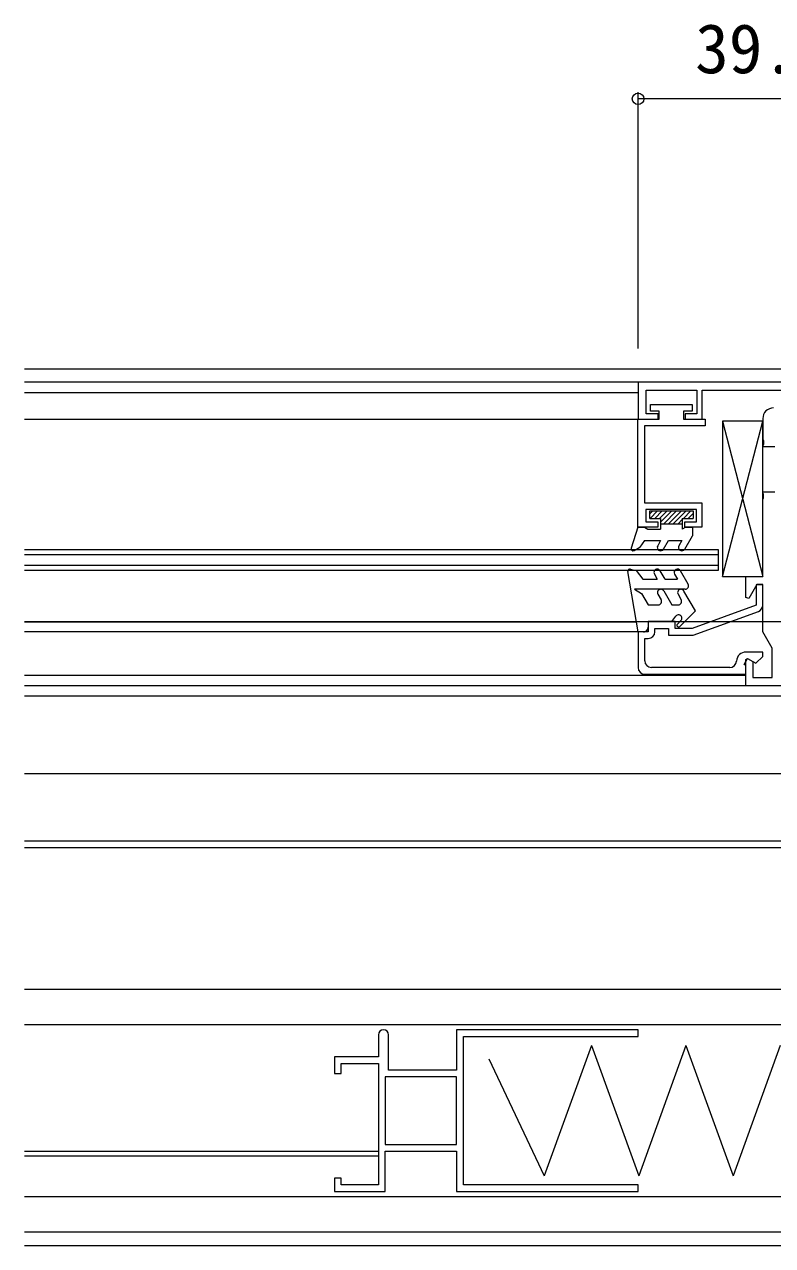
# Model space of a CAD drawing. Units: millimetres, scale not verified. Extents: x -1682 to -296, y -1188 to 1056.
# Drawn here: x -650.5 to -539.6, y 458.6 to 639.6 of the extents above; entities that cross this region are included whole.
import ezdxf
from ezdxf.enums import TextEntityAlignment as Align

# ---------------------------------------------------------------- set-up
doc = ezdxf.new("R2010")
doc.units = ezdxf.units.MM
doc.header["$LTSCALE"] = 4
for name, color, linetype, lineweight in [('0-3_YKK_11', 7, 'Continuous', 9), ('0-4_YKK_12', 2, 'Continuous', 9), ('0-5_YKK_13', 4, 'Continuous', 9), ('0-6_YKK_D', 6, 'Continuous', 9)]:
    doc.layers.add(name, color=color, linetype=linetype, lineweight=lineweight)
doc.styles.add('ＭＳ ゴシック', font='')
doc.styles.get('ＭＳ ゴシック').set_extended_font_data('MS Gothic')

msp = doc.modelspace()

# ---------------------------------------------------------------- linework, layer by layer
at = {"layer": '0-3_YKK_11'}
for p, q in [((-522.644, 586.6), (-559.506, 586.597)), ((-559.506, 586.597), (-559.506, 581.097)), ((-558.306, 585.397), (-550.806, 585.398)), ((-558.306, 581.898), (-558.306, 585.397)), ((-550.806, 585.398), (-550.806, 581.898)), ((-550.006, 585.398), (-538.006, 585.399)), ((-550.006, 581.098), (-550.006, 585.398)), ((-557.656, 583.307), (-551.456, 583.308)), ((-557.656, 582.307), (-557.656, 583.307)), ((-551.456, 583.308), (-551.456, 582.308)), ((-556.506, 581.898), (-558.306, 581.898)), ((-556.356, 582.308), (-557.656, 582.307)), ((-556.506, 581.097), (-556.506, 581.898)), ((-556.356, 581.108), (-556.356, 582.308)), ((-552.756, 582.308), (-552.756, 581.108)), ((-551.456, 582.308), (-552.756, 582.308)), ((-552.506, 581.898), (-552.506, 581.098)), ((-550.806, 581.898), (-552.506, 581.898)), ((-541.005, 581.199), (-541.005, 578.157)), ((-559.556, 581.107), (-556.356, 581.108)), ((-559.553, 565.107), (-559.556, 581.107)), ((-559.506, 581.097), (-556.506, 581.097)), ((-549.556, 580.109), (-558.556, 580.107)), ((-558.556, 580.107), (-558.554, 568.707)), ((-552.756, 581.108), (-549.556, 581.109)), ((-552.506, 581.098), (-550.006, 581.098)), ((-549.556, 581.109), (-549.556, 580.109)), ((-541.005, 578.157), (-540.885, 577.974)), ((-540.885, 577.974), (-540.885, 577.424)), ((-540.885, 577.424), (-541.005, 577.241)), ((-541.005, 577.241), (-541.005, 577.049)), ((-541.005, 577.049), (-539.205, 577.049)), ((-541.005, 570.157), (-541.005, 570.35)), ((-541.005, 570.349), (-539.205, 570.349)), ((-558.554, 568.707), (-550.054, 568.709)), ((-550.054, 568.709), (-550.053, 565.109)), ((-540.885, 569.974), (-541.005, 570.157)), ((-541.005, 569.24), (-540.885, 569.424)), ((-541.004, 557.799), (-541.005, 569.24)), ((-540.885, 569.424), (-540.885, 569.974)), ((-550.854, 567.709), (-558.354, 567.707)), ((-558.354, 567.707), (-558.353, 565.907)), ((-550.853, 565.908), (-550.854, 567.709)), ((-556.553, 565.108), (-559.553, 565.107)), ((-558.353, 565.907), (-556.553, 565.908)), ((-556.553, 565.908), (-556.553, 565.108)), ((-552.553, 565.908), (-550.853, 565.908)), ((-552.553, 565.108), (-552.553, 565.908)), ((-550.053, 565.109), (-552.553, 565.108)), ((-543.504, 557.798), (-541.004, 557.799)), ((-543.503, 554.668), (-543.504, 557.798)), ((-541.876, 556.599), (-543.059, 554.549)), ((-542.008, 556.548), (-542.008, 553.548)), ((-541.008, 556.548), (-542.008, 556.548)), ((-541.004, 556.599), (-541.876, 556.599)), ((-541.008, 553.548), (-541.008, 556.548)), ((-541.003, 549.602), (-541.004, 556.599)), ((-543.059, 554.549), (-543.503, 554.668)), ((-542.008, 553.548), (-551.486, 550.098)), ((-551.31, 549.098), (-541.666, 552.608)), ((-558.008, 551.098), (-558.008, 549.598)), ((-554.008, 551.098), (-558.008, 551.098)), ((-554.008, 550.098), (-554.008, 551.098)), ((-559.508, 549.598), (-559.508, 544.298)), ((-558.008, 549.598), (-559.508, 549.598)), ((-558.508, 548.598), (-558.008, 548.598)), ((-558.508, 545.298), (-558.508, 548.598)), ((-557.008, 550.098), (-555.008, 550.098)), ((-557.008, 549.598), (-557.008, 550.098)), ((-555.008, 550.098), (-555.008, 549.098)), ((-555.008, 549.098), (-551.31, 549.098)), ((-551.486, 550.098), (-554.008, 550.098)), ((-539.603, 547.177), (-541.003, 549.602)), ((-539.603, 542.799), (-539.603, 547.177)), ((-543.758, 544.765), (-543.258, 545.631)), ((-541.008, 546.598), (-543.508, 546.598)), ((-543.503, 545.483), (-543.276, 545.614)), ((-543.503, 541.598), (-543.503, 545.483)), ((-543.276, 545.614), (-542.503, 545.168)), ((-543.258, 545.631), (-542.031, 544.923)), ((-542.503, 545.168), (-542.503, 542.799)), ((-542.031, 544.923), (-541.008, 545.947)), ((-541.008, 545.947), (-541.008, 546.598)), ((-558.508, 543.298), (-543.508, 543.298)), ((-545.903, 544.298), (-557.508, 544.298)), ((-543.508, 544.621), (-543.758, 544.765)), ((-543.508, 543.298), (-543.508, 544.621)), ((-521.006, 541.6), (-543.503, 541.598)), ((-542.503, 542.799), (-539.603, 542.799)), ((-598.009, 489.846), (-598.009, 486.596)), ((-596.509, 484.596), (-596.509, 489.846)), ((-586.409, 490.596), (-586.409, 484.596)), ((-559.509, 490.596), (-586.409, 490.596)), ((-585.409, 489.596), (-559.509, 489.596)), ((-585.409, 467.596), (-585.409, 489.596)), ((-559.509, 489.596), (-559.509, 490.596)), ((-604.509, 486.596), (-604.509, 484.096)), ((-598.009, 486.596), (-604.509, 486.596)), ((-603.509, 485.596), (-598.009, 485.596)), ((-603.509, 484.096), (-603.509, 485.596)), ((-598.009, 485.596), (-598.009, 467.596)), ((-604.509, 484.096), (-603.509, 484.096)), ((-597.009, 483.596), (-597.009, 473.596)), ((-586.409, 483.596), (-597.009, 483.596)), ((-586.409, 484.596), (-596.509, 484.596)), ((-586.409, 473.596), (-586.409, 483.596)), ((-597.009, 473.596), (-586.409, 473.596)), ((-597.009, 472.596), (-586.409, 472.596)), ((-597.009, 466.596), (-597.009, 472.596)), ((-586.409, 472.596), (-586.409, 466.596)), ((-604.509, 468.596), (-604.509, 466.596)), ((-603.509, 468.596), (-604.509, 468.596)), ((-603.509, 467.596), (-603.509, 468.596)), ((-598.009, 467.596), (-603.509, 467.596)), ((-559.509, 467.596), (-585.409, 467.596)), ((-559.509, 466.596), (-559.509, 467.596)), ((-604.509, 466.596), (-597.009, 466.596)), ((-586.409, 466.596), (-559.509, 466.596))]:
    msp.add_line(p, q, dxfattribs=at)
for centre, radius, start, end in [((-539.405, 581.199), 1.6, 90.00496, 180.00426), ((-542.008, 553.548), 1, 289.99986, 0.00047), ((-558.008, 549.598), 1, 270.00053, 0.00052), ((-557.508, 545.298), 1, 180.00053, 270.00052), ((-545.904, 545.297), 0.999, 270.07402, 357.6866), ((-543.508, 545.198), 1.4, 90.00052, 177.61247), ((-558.508, 544.298), 1, 180.00053, 270.00052), ((-597.259, 489.846), 0.75, 0, 180)]:
    msp.add_arc(centre, radius, start, end, dxfattribs=at)
at = {"layer": '0-4_YKK_12'}
for p, q in [((-650.506, 588.596), (-495.009, 588.596)), ((-559.237, 586.596), (-650.506, 586.596)), ((-650.506, 585.093), (-559.506, 585.093)), ((-650.506, 581.093), (-559.551, 581.093)), ((-547.558, 561.746), (-650.506, 561.746)), ((-547.558, 558.746), (-547.558, 561.746)), ((-650.506, 561.046), (-547.558, 561.046)), ((-547.558, 559.446), (-650.506, 559.446)), ((-650.506, 558.746), (-547.558, 558.746)), ((-650.506, 551.097), (-453.009, 551.097)), ((-650.506, 551.093), (-559.751, 551.093)), ((-559.262, 549.593), (-650.506, 549.593)), ((-543.503, 543.093), (-650.506, 543.093)), ((-543.203, 541.597), (-650.506, 541.597)), ((-650.506, 540.096), (-527.5, 540.096)), ((-650.506, 528.596), (-495.009, 528.596)), ((-650.506, 518.596), (-495.009, 518.596)), ((-650.506, 517.596), (-509.51, 517.596)), ((-650.506, 496.596), (-533.509, 496.596)), ((-516.013, 491.346), (-650.506, 491.346)), ((-516.013, 465.846), (-650.506, 465.846)), ((-533.509, 460.596), (-650.506, 460.596)), ((-650.506, 458.596), (-509.51, 458.596))]:
    msp.add_line(p, q, dxfattribs=at)
at = {"layer": '0-5_YKK_13'}
for p, q in [((-547, 580.797), (-541, 557.797)), ((-547, 557.797), (-541, 580.797)), ((-541, 557.797), (-541, 580.797)), ((-557.754, 567.078), (-557.325, 567.507)), ((-557.754, 566.407), (-557.754, 567.507)), ((-557.718, 566.407), (-556.618, 567.507)), ((-557.01, 566.407), (-555.911, 567.508)), ((-556.303, 566.408), (-555.203, 567.508)), ((-556.153, 565.85), (-554.496, 567.508)), ((-555.689, 565.608), (-553.789, 567.508)), ((-554.982, 565.608), (-553.082, 567.508)), ((-554.275, 565.608), (-552.375, 567.508)), ((-552.768, 566.408), (-551.668, 567.508)), ((-552.061, 566.408), (-551.354, 567.115)), ((-559.553, 565.107), (-560.538, 561.998)), ((-559.553, 565.107), (-558.553, 565.107)), ((-558.553, 565.107), (-558.034, 564.807)), ((-557.754, 566.407), (-556.154, 566.408)), ((-556.154, 566.408), (-556.153, 564.807)), ((-556.153, 565.608), (-552.953, 565.608)), ((-553.568, 565.608), (-552.954, 566.222)), ((-552.954, 566.408), (-551.354, 566.408)), ((-552.954, 566.408), (-552.953, 564.808)), ((-552.434, 565.108), (-552.953, 564.808)), ((-552.434, 565.108), (-551.453, 565.108)), ((-551.453, 565.108), (-551.453, 563.808)), ((-558.553, 563.107), (-559.253, 562.138)), ((-558.553, 563.107), (-556.153, 563.108)), ((-558.034, 564.807), (-556.153, 564.807)), ((-556.153, 563.108), (-556.586, 562.357)), ((-555.72, 561.858), (-554.998, 563.108)), ((-554.998, 563.108), (-553.012, 563.108)), ((-553.012, 563.108), (-553.445, 562.358)), ((-552.579, 561.858), (-551.453, 563.808)), ((-560.102, 561.647), (-559.253, 562.138)), ((-559.501, 549.598), (-560.997, 558.548)), ((-560.623, 558.887), (-559.801, 558.667)), ((-559.801, 558.667), (-558.801, 557.398)), ((-557.089, 558.148), (-556.656, 557.398)), ((-555.501, 557.398), (-556.223, 558.648)), ((-554.089, 558.148), (-553.656, 557.398)), ((-552.068, 556.648), (-553.223, 558.648)), ((-547, 557.797), (-541, 557.797)), ((-560.047, 555.898), (-558.97, 555.276)), ((-552.501, 555.898), (-560.047, 555.898)), ((-558.801, 557.398), (-556.656, 557.398)), ((-555.501, 557.398), (-553.656, 557.398)), ((-558.97, 555.276), (-558.001, 553.598)), ((-556.55, 555.148), (-556.089, 554.348)), ((-555.684, 555.648), (-554.501, 553.598)), ((-553.578, 555.148), (-553.117, 554.348)), ((-551.001, 552.684), (-552.708, 555.64)), ((-558.001, 553.598), (-556.521, 553.598)), ((-554.501, 553.598), (-553.55, 553.598)), ((-553.313, 550.371), (-551.001, 552.684)), ((-558.001, 551.098), (-558.001, 550.298)), ((-554.501, 551.098), (-558.001, 551.098)), ((-554.501, 551.098), (-553.901, 551.898)), ((-553.147, 551.244), (-553.667, 550.725)), ((-558.701, 549.598), (-559.501, 549.598)), ((-566.409, 488.255), (-573.409, 468.937)), ((-566.409, 488.255), (-559.409, 468.937)), ((-552.409, 488.255), (-559.409, 468.937)), ((-552.409, 488.255), (-545.409, 468.937)), ((-538.409, 488.255), (-545.409, 468.937)), ((-581.609, 486.296), (-573.409, 468.937)), ((-650.506, 472.596), (-598.009, 472.596)), ((-650.506, 471.896), (-598.009, 471.896))]:
    msp.add_line(p, q, dxfattribs=at)
for points in [[(-541, 580.797), (-547, 580.797), (-547, 557.797)], [(-557.754, 567.507), (-551.354, 567.508), (-551.354, 566.408)]]:
    msp.add_lwpolyline(points, dxfattribs=at)
for centre, radius, start, end in [((-560.253, 561.907), 0.3, 162.41943, 300.01355), ((-556.153, 562.108), 0.5, 150.00934, 330.00934), ((-553.012, 562.108), 0.5, 150.00934, 330.00934), ((-560.701, 558.598), 0.3, 74.99741, 189.4868), ((-556.656, 558.398), 0.5, 30.00052, 210.00063), ((-553.656, 558.398), 0.5, 30.00139, 210.00127), ((-556.118, 555.398), 0.5, 29.99982, 210.00069), ((-553.145, 555.398), 0.5, 29.02948, 210.0061), ((-552.501, 556.398), 0.5, 270, 30.0011), ((-556.521, 554.098), 0.5, 269.99004, 30.0007), ((-553.55, 554.098), 0.5, 269.98479, 30.02643), ((-553.501, 551.598), 0.5, 314.99928, 143.12784), ((-553.49, 550.548), 0.25, 134.98076, 315.00301), ((-558.701, 550.298), 0.7, 269.99179, 0.00053)]:
    msp.add_arc(centre, radius, start, end, dxfattribs=at)
at = {"layer": '0-6_YKK_D'}
for p, q in [((-559.506, 591.596), (-559.504, 629.601)), ((-520.004, 628.599), (-559.504, 628.601))]:
    msp.add_line(p, q, dxfattribs=at)
msp.add_circle((-559.504, 628.601), 0.85, dxfattribs=at)

# ---------------------------------------------------------------- texts
at = {"layer": '0-6_YKK_D', "color": 4, "style": 'ＭＳ ゴシック'}
msp.add_text('39.5', height=7.331, rotation=359.997, dxfattribs=at).set_placement((-551.034, 630.201), align=Align.BOTTOM_LEFT)

doc.saveas('drawing.dxf')
